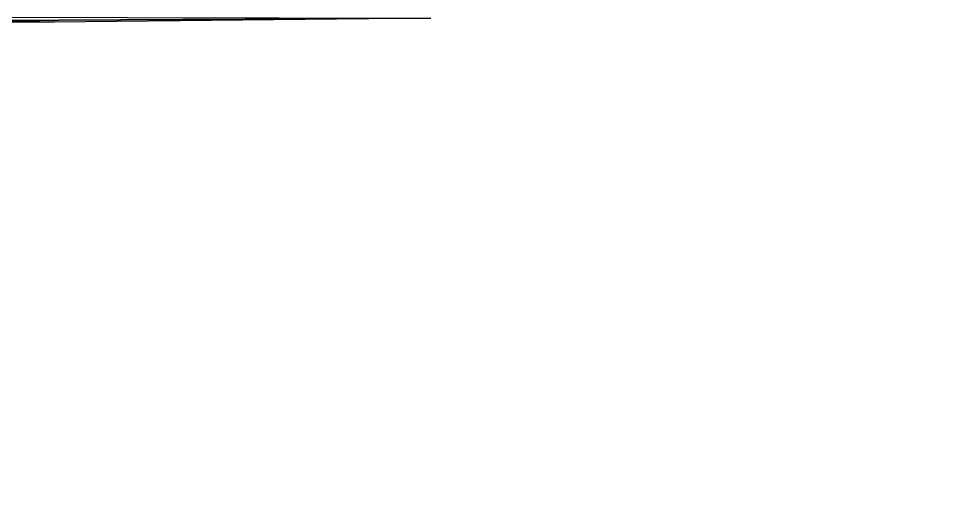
# Model space of a CAD drawing. Header units: metres. Extents: x -2.72 to 2.74, y -1.12 to 1.4.
# Drawn here: x -0.051 to 1.138, y -1.061 to -0.446 of the extents above; entities that cross this region are included whole.
import ezdxf

# ---------------------------------------------------------------- set-up
doc = ezdxf.new("R2010")
doc.units = ezdxf.units.M
doc.linetypes.add('SOLIDLINE', pattern=[0])
doc.layers.add('A', color=1, linetype='SOLIDLINE')

msp = doc.modelspace()

# ---------------------------------------------------------------- linework, layer by layer
at = {"layer": 'A'}
for points in [[(2.411399, -0.784074, 0.083487), (1.283218, -0.211228, 0.169763), (0.837396, 0.015145, 0.260857)], [(2.411399, -0.784074, 0.083487), (0.837396, 0.015145, 0.260857), (1.185551, -0.161637, 0.357609)], [(1.196738, -0.381542, 0.169763), (1.64256, -0.607914, 0.07867), (0.750916, -0.15517, 0.260857)], [(1.64256, -0.607914, 0.07867), (2.088383, -0.834286, -0.012424), (0.750916, -0.15517, 0.260857)], [(0.750916, -0.15517, 0.260857), (2.53421, -1.060648, 0.885988), (2.480217, -1.033232, 0.928749)], [(0.750916, -0.15517, 0.260857), (2.480217, -1.033232, 0.928749), (2.426223, -1.005816, 0.971511)], [(0.750916, -0.15517, 0.260857), (2.426223, -1.005816, 0.971511), (2.37223, -0.9784, 1.014272)], [(0.750916, -0.15517, 0.260857), (2.37223, -0.9784, 1.014272), (2.318237, -0.950985, 1.057034)], [(0.750916, -0.15517, 0.260857), (1.773797, -0.674545, 1.48822), (1.501577, -0.536325, 1.703812)], [(0.750916, -0.15517, 0.260857), (1.501577, -0.536325, 1.703812), (0.750917, -0.15517, 1.772505)], [(0.750917, -0.15517, 1.772505), (1.501577, -0.536325, 1.703812), (0.870527, -0.215904, 1.80923)], [(0.870527, -0.215904, 1.80923), (1.501577, -0.536325, 1.703812), (0.990137, -0.276637, 1.845955)], [(-0.650733, -0.436378, 1.760246), (-0.400172, -0.450418, 1.154798), (-0.004349, -0.451095, 1.164262)], [(-0.499586, -0.443729, 0.98848), (0.483587, -0.44554, 1.015239), (-0.400172, -0.450418, 1.154798)], [(-0.400172, -0.450418, 1.154798), (0.483587, -0.44554, 1.015239), (-0.004349, -0.451095, 1.164262)]]:
    msp.add_3dface(points, dxfattribs=at)

doc.saveas('drawing.dxf')
